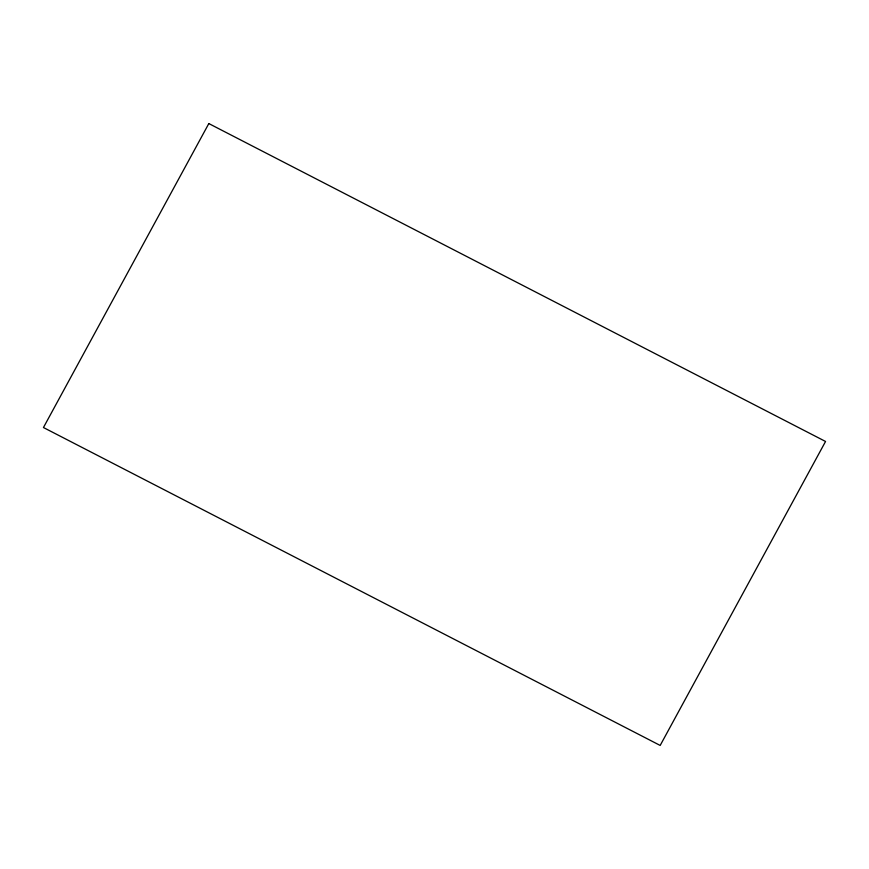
<?xml version="1.0" encoding="UTF-8"?>
<svg xmlns="http://www.w3.org/2000/svg" width="869" height="869" viewBox="0 0 869 869"><rect width="100%" height="100%" fill="white"/><g stroke="black" fill="none" stroke-linecap="round" stroke-linejoin="round"><path stroke-width="1.3" d="M208.821 123.561L43.45 427.526L660.179 745.439L825.55 441.474L208.821 123.561"/></g></svg>
